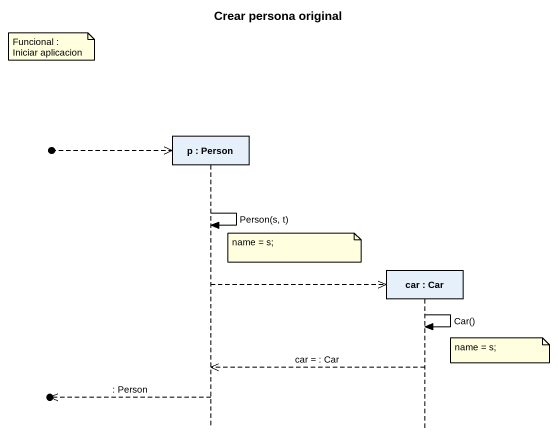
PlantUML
@startuml
title Crear persona original
hide footbox
participant "p : Person" as p
participant "car : Car" as car

note left of p : Funcional : Iniciar aplicacion
[o-->> p
p -> p : Person(s, t)
note right of p : name = s;
p -->> car **
car -> car : Car()
note right of car : name = s;
car -->> p : car = : Car
[o<<-- p : : Person
@enduml
